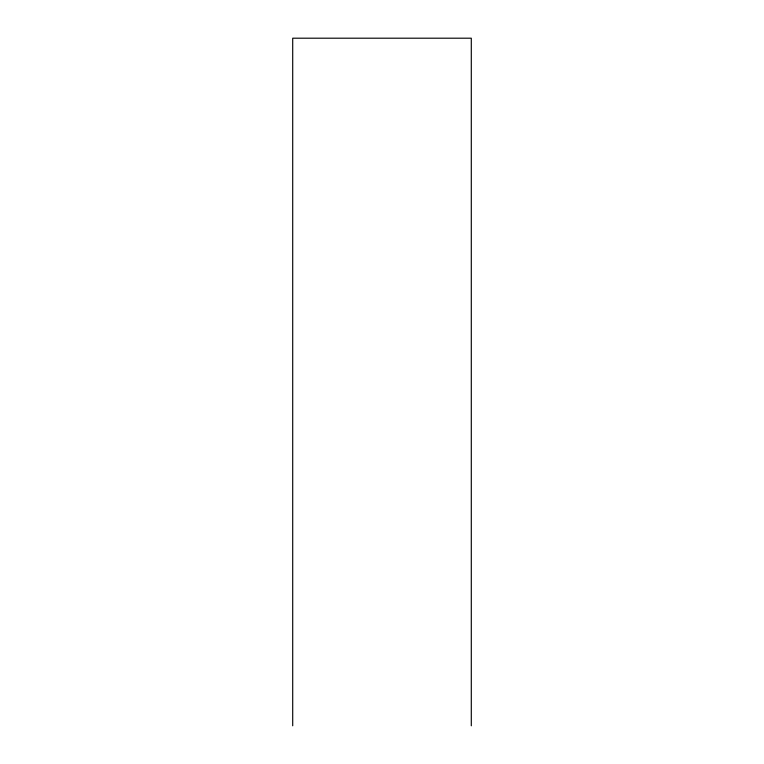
<?xml version="1.0" encoding="UTF-8"?>
<svg xmlns="http://www.w3.org/2000/svg" width="764" height="764" viewBox="0 0 764 764"><rect width="100%" height="100%" fill="white"/><g stroke="black" fill="none" stroke-linecap="round" stroke-linejoin="round"><path stroke-width="1.15" d="M471.292 725.8L471.292 38.2L292.707 38.2L292.707 725.8"/></g></svg>
